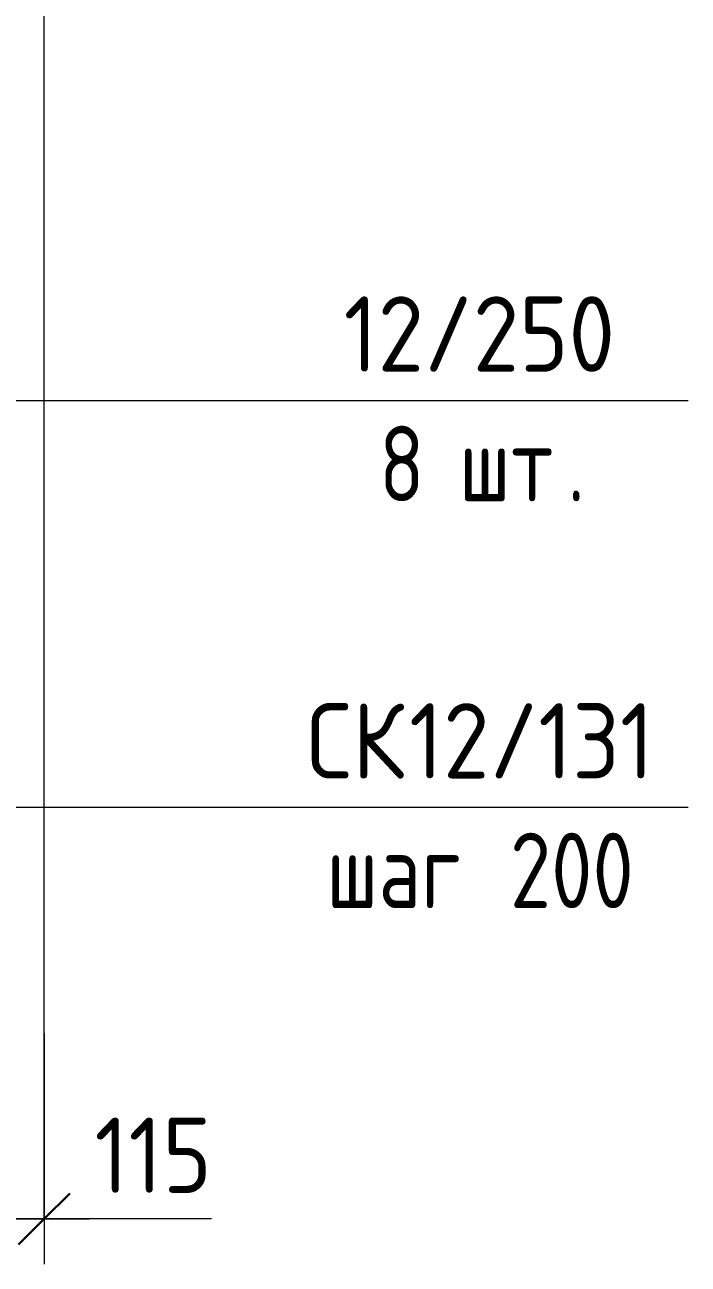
# Model space of a CAD drawing. Header units: millimetres. Extents: x -42469 to 17648, y -5898 to 81170.
# Drawn here: x 13515 to 14065, y -634 to 394 of the extents above; entities that cross this region are included whole.
import ezdxf

# ---------------------------------------------------------------- set-up
doc = ezdxf.new("R2010")
doc.units = ezdxf.units.MM
for name, color, linetype, lineweight in [('AA_Dim', 7, 'Continuous', 9), ('AA_Dim-25', 7, 'Continuous', 9), ('AA_Vinoska', 7, 'Continuous', 9), ('AF_Stena_Опалубка', 253, 'Continuous', 18)]:
    doc.layers.add(name, color=color, linetype=linetype, lineweight=lineweight)
doc.styles.add('ISOCPEUR_10', font='isocpeur.ttf', dxfattribs={"width": 0.9, "height": 62.5})
doc.styles.add('ISOCPEUR_11', font='isocpeur.ttf', dxfattribs={"width": 0.8, "height": 62.5})
doc.dimstyles.new('05_Округл_1мм__прозр__1', dxfattribs={"dimscale": 304.8, "dimtxt": 62.248823, "dimasz": 0.139436, "dimexe": 0.123031, "dimexo": 0.082021, "dimgap": 0.008202, "dimtad": 1, "dimdec": 0, "dimdsep": 46, "dimtxsty": 'ISOCPEUR_10', "dimblk1": 'OBLIQUE', "dimblk2": 'OBLIQUE', "dimsah": 1, "dimcen": 0.09, "dimdle": 0.123031, "dimazin": 0, "dimtfac": 1, "dimtdec": 4, "dimtix": 1, "dimtmove": 1, "dimatfit": 3, "dimfxl": 1, "dimtvp": 1, "dimtolj": 1, "dimtzin": 0, "dimlwd": 18, "dimlwe": 18, "dimarcsym": 2})

# ---------------------------------------------------------------- blocks, each defined once
blk = doc.blocks.new('042_М_Арматуры - Диам длина поз _ Комментарий-3662934-Схема обрамления отверстия в стене 1200х1500')
at = {"layer": 'AA_Vinoska'}
blk.add_line((78958.9, -255), (79308.9, -255), dxfattribs=at)
blk = doc.blocks.new('DIMBLOCK138-Схема обрамления отверстия в стене 1200х1500')
at = {"layer": 'AA_Dim-25', "lineweight": 18}
for p, q in [((13416.1, -175), (13416.1, -634)), ((13416.1, -596.5), (13416.1, -175)), ((13531.4, -442.3), (13531.4, -634)), ((13531.4, -596.5), (13531.4, -442.3)), ((13416.1, -596.5), (13568.9, -596.5)), ((13548.2, -596.5), (13473.8, -596.5)), ((13670.2, -596.5), (13548.2, -596.5))]:
    blk.add_line(p, q, dxfattribs=at)
at = {"layer": 'AA_Dim-25', "lineweight": 30}
for p, q in [((13416.1, -596.5), (13437.4, -575.3)), ((13531.4, -596.5), (13552.6, -575.3)), ((13416.1, -596.5), (13394.9, -617.8)), ((13531.4, -596.5), (13510.1, -617.8))]:
    blk.add_line(p, q, dxfattribs=at)
at = {"layer": 'AA_Dim-25', "color": 0, "lineweight": 18, "insert": (13573.2, -512.4), "char_height": 62.5, "width": 116.357, "attachment_point": 1, "line_spacing_factor": 1.149209, "style": 'ISOCPEUR_10'}
blk.add_mtext('115', dxfattribs=at)
blk = doc.blocks.new('_Oblique')
at = {"color": 0, "linetype": 'ByBlock', "lineweight": -2}
blk.add_line((-0.5, -0.5), (0.5, 0.5), dxfattribs=at)

msp = doc.modelspace()

# ---------------------------------------------------------------- linework, layer by layer
at = {"layer": 'AA_Vinoska'}
for p, q in [((13425.7515, 82.3884), (13715.2759, 82.3884)), ((13160.4942, -255.0486), (13715.2759, -255.0486))]:
    msp.add_line(p, q, dxfattribs=at)
at = {"layer": 'AF_Stena_Опалубка', "lineweight": 20}
msp.add_line((13531.3807, -489.3215), (13531.3807, 2640.3746), dxfattribs=at)

# ---------------------------------------------------------------- block references
at = {"layer": 'AA_Vinoska'}
for p in [(-65243.5756, 337.437), (-65243.5756, 0)]:
    msp.add_blockref('042_М_Арматуры - Диам длина поз _ Комментарий-3662934-Схема обрамления отверстия в стене 1200х1500', p, dxfattribs=at)

# ---------------------------------------------------------------- texts
at = {"layer": 'AA_Vinoska', "char_height": 62.5, "attachment_point": 1}
for s, insert, width, style in [('12/250', (13779.7044, 168.741), 277.784719, 'ISOCPEUR_10'), ('8 ', (13809.0169, 61.2647), 80.16875, 'ISOCPEUR_11'), ('шт', (13875.1627, 61.2647), 109.0295, 'ISOCPEUR_11'), ('\\fISOCPEUR|b0|i0|c204|p34|;\\W.8;.', (13965.1211, 61.2647), 17.637125, 'ISOCPEUR_11'), ('СК', (13749.1044, -168.696), 102.816422, 'ISOCPEUR_10'), ('12/131', (13833.9364, -168.696), 248.923969, 'ISOCPEUR_10'), (' 200', (13885.7023, -276.1723), 166.751, 'ISOCPEUR_11'), ('шаг', (13765.3169, -276.1723), 145.907125, 'ISOCPEUR_11')]:
    msp.add_mtext(s, dxfattribs=dict(at, insert=insert, width=width, style=style))

# ---------------------------------------------------------------- dimensions: what is measured, and where the dimension line sits
at = {"layer": 'AA_Dim', "lineweight": 18}
dim = msp.add_linear_dim(base=(13531.3807, -596.5485), p1=(13416.1307, -150), p2=(13531.3807, -417.3466), dimstyle='05_Округл_1мм__прозр__1', override={"dimpost": '<>', "dimfxl": 291.130163}, dxfattribs=at)
dim.commit()
dim.dimension.update_dxf_attribs({"geometry": 'DIMBLOCK138-Схема обрамления отверстия в стене 1200х1500', "text_midpoint": (13631.385, -554.0617), "dimtype": 160})

doc.saveas('drawing.dxf')
